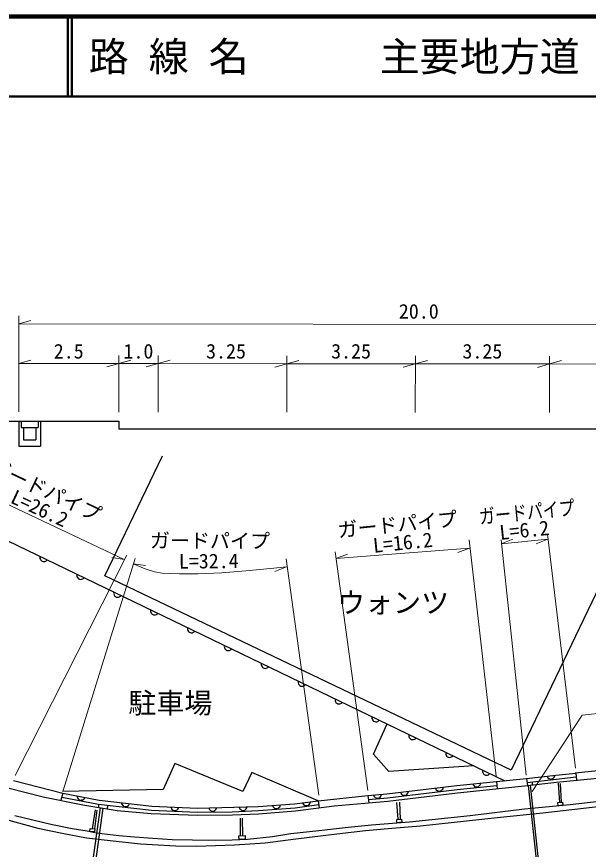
# Model space of a CAD drawing. Units: millimetres, scale not verified. Extents: x 40000 to 680000, y 20000 to 380000.
# Drawn here: x 171375 to 242819, y 275854 to 380000 of the extents above; entities that cross this region are included whole.
import ezdxf
from ezdxf.enums import TextEntityAlignment as Align

# ---------------------------------------------------------------- set-up
doc = ezdxf.new("R2010")
doc.units = ezdxf.units.MM
doc.header["$LTSCALE"] = 1000
for name, color, linetype, lineweight in [('M-BGD', 7, 'Continuous', 25), ('M-STR-HTXT', 7, 'Continuous', 13), ('M-STR-STRC', 7, 'Continuous', 25), ('M-TTL', 2, 'Continuous', 140), ('M-TTL-LINE', 7, 'Continuous', 50)]:
    doc.layers.add(name, color=color, linetype=linetype, lineweight=lineweight)
doc.layers.add('M-TTL-TXT', color=7, linetype='Continuous')
doc.styles.add('ＭＳ ゴシック', font='')
doc.styles.get('ＭＳ ゴシック').set_extended_font_data('MS Gothic')

msp = doc.modelspace()

# ---------------------------------------------------------------- linework, layer by layer
at = {"layer": 'M-BGD'}
for p, q in [((169014, 329393), (184133, 329393)), ((171634, 329393), (171634, 326279)), ((171934, 329393), (171934, 328605)), ((174053, 329376), (174053, 328605)), ((174353, 329376), (174353, 326279)), ((184133, 329393), (184133, 328438)), ((140166, 328971), (232372, 284443)), ((171934, 328605), (174053, 328605)), ((172234, 328605), (172234, 327061)), ((173753, 328605), (173753, 327061)), ((184133, 328438), (259089, 328438)), ((172234, 327061), (173753, 327061)), ((171634, 326279), (174353, 326279)), ((182411, 310052), (189601, 325060)), ((247412, 315472), (233165, 285736)), ((174293, 312491), (174277, 312365)), ((174277, 312365), (174287, 312249)), ((174287, 312249), (174334, 312116)), ((174334, 312116), (174398, 312018)), ((174398, 312018), (174489, 311930)), ((174489, 311930), (174633, 311860)), ((174633, 311860), (174758, 311844)), ((174758, 311844), (174874, 311855)), ((174874, 311855), (175008, 311901)), ((175008, 311901), (175105, 311965)), ((175105, 311965), (175193, 312056)), ((178903, 310264), (178887, 310139)), ((178887, 310139), (178898, 310023)), ((178898, 310023), (178944, 309889)), ((178944, 309889), (179008, 309792)), ((179008, 309792), (179099, 309703)), ((179099, 309703), (179243, 309634)), ((179243, 309634), (179368, 309618)), ((179368, 309618), (179485, 309628)), ((179485, 309628), (179618, 309675)), ((179618, 309675), (179716, 309739)), ((179716, 309739), (179804, 309829)), ((233165, 285736), (182411, 310052)), ((183514, 308038), (183497, 307912)), ((183497, 307912), (183508, 307796)), ((183508, 307796), (183555, 307663)), ((183555, 307663), (183618, 307565)), ((183618, 307565), (183709, 307477)), ((183709, 307477), (183853, 307407)), ((183853, 307407), (183979, 307391)), ((183979, 307391), (184095, 307402)), ((184095, 307402), (184228, 307448)), ((184228, 307448), (184326, 307512)), ((184326, 307512), (184414, 307603)), ((188124, 305811), (188108, 305686)), ((188108, 305686), (188118, 305570)), ((188118, 305570), (188165, 305436)), ((188165, 305436), (188229, 305339)), ((188229, 305339), (188319, 305251)), ((188319, 305251), (188464, 305181)), ((188464, 305181), (188589, 305165)), ((188589, 305165), (188705, 305175)), ((188705, 305175), (188839, 305222)), ((188839, 305222), (188936, 305286)), ((188936, 305286), (189024, 305377)), ((192734, 303585), (192718, 303460)), ((192718, 303460), (192729, 303343)), ((192729, 303343), (192775, 303210)), ((192775, 303210), (192839, 303112)), ((192839, 303112), (192930, 303024)), ((193546, 303060), (193635, 303150)), ((192930, 303024), (193074, 302955)), ((193074, 302955), (193199, 302938)), ((193199, 302938), (193315, 302949)), ((193315, 302949), (193449, 302996)), ((193449, 302996), (193546, 303060)), ((197344, 301359), (197328, 301233)), ((197328, 301233), (197339, 301117)), ((197339, 301117), (197385, 300984)), ((197385, 300984), (197449, 300886)), ((197449, 300886), (197540, 300798)), ((197540, 300798), (197684, 300728)), ((197684, 300728), (197810, 300712)), ((197810, 300712), (197926, 300723)), ((197926, 300723), (198059, 300769)), ((198059, 300769), (198157, 300833)), ((198157, 300833), (198245, 300924)), ((201955, 299132), (201939, 299007)), ((201939, 299007), (201949, 298891)), ((201949, 298891), (201996, 298757)), ((201996, 298757), (202060, 298660)), ((202060, 298660), (202150, 298571)), ((202150, 298571), (202294, 298502)), ((202294, 298502), (202420, 298486)), ((202420, 298486), (202536, 298496)), ((202536, 298496), (202670, 298543)), ((202670, 298543), (202767, 298607)), ((202767, 298607), (202855, 298697)), ((206565, 296906), (206549, 296780)), ((206549, 296780), (206559, 296664)), ((206559, 296664), (206606, 296531)), ((206606, 296531), (206670, 296433)), ((206670, 296433), (206761, 296345)), ((206761, 296345), (206905, 296275)), ((206905, 296275), (207030, 296259)), ((207030, 296259), (207146, 296270)), ((207146, 296270), (207280, 296316)), ((207280, 296316), (207377, 296380)), ((207377, 296380), (207466, 296471)), ((211175, 294679), (211159, 294554)), ((211159, 294554), (211170, 294438)), ((211170, 294438), (211216, 294304)), ((211216, 294304), (211280, 294207)), ((211280, 294207), (211371, 294119)), ((211371, 294119), (211515, 294049)), ((211515, 294049), (211640, 294033)), ((211640, 294033), (211757, 294043)), ((211757, 294043), (211890, 294090)), ((211890, 294090), (211988, 294154)), ((211988, 294154), (212076, 294245)), ((215786, 292453), (215769, 292328)), ((215769, 292328), (215780, 292211)), ((215780, 292211), (215827, 292078)), ((215827, 292078), (215891, 291980)), ((215891, 291980), (215981, 291892)), ((215981, 291892), (216125, 291823)), ((216125, 291823), (216251, 291806)), ((216251, 291806), (216367, 291817)), ((216367, 291817), (216500, 291863)), ((216500, 291863), (216598, 291927)), ((216598, 291927), (216686, 292018)), ((215959, 287745), (217668, 291544)), ((220396, 290227), (220380, 290101)), ((220380, 290101), (220390, 289985)), ((220390, 289985), (220437, 289851)), ((220437, 289851), (220501, 289754)), ((220501, 289754), (220591, 289666)), ((220591, 289666), (220736, 289596)), ((220736, 289596), (220861, 289580)), ((220861, 289580), (220977, 289591)), ((220977, 289591), (221111, 289637)), ((221111, 289637), (221208, 289701)), ((221208, 289701), (221296, 289792)), ((217885, 285591), (215959, 287745)), ((225006, 288000), (224990, 287875)), ((224990, 287875), (225001, 287759)), ((225001, 287759), (225047, 287625)), ((225047, 287625), (225111, 287528)), ((225111, 287528), (225202, 287439)), ((225721, 287411), (225818, 287475)), ((225818, 287475), (225907, 287565)), ((191140, 286611), (189667, 283325)), ((199640, 283098), (191140, 286611)), ((225202, 287439), (225346, 287370)), ((225346, 287370), (225471, 287354)), ((225471, 287354), (225587, 287364)), ((225587, 287364), (225721, 287411)), ((200773, 285478), (199640, 283098)), ((209075, 281940), (200773, 285478)), ((228525, 286301), (217885, 285591)), ((229616, 285774), (229600, 285648)), ((229600, 285648), (229611, 285532)), ((229611, 285532), (229657, 285399)), ((229657, 285399), (229721, 285301)), ((238743, 285143), (241240, 285402)), ((241174, 285415), (247408, 286042)), ((241240, 285402), (241334, 284497)), ((170966, 284475), (177132, 282877)), ((226374, 283824), (231358, 284338)), ((229721, 285301), (229812, 285213)), ((229812, 285213), (229956, 285143)), ((229956, 285143), (230082, 285127)), ((230082, 285127), (230198, 285138)), ((230198, 285138), (230331, 285184)), ((230331, 285184), (230429, 285248)), ((230429, 285248), (230517, 285339)), ((231358, 284338), (235093, 284728)), ((231358, 284338), (231440, 283442)), ((235093, 284728), (238743, 285143)), ((235093, 284728), (235205, 283835)), ((235155, 284232), (238797, 284645)), ((237649, 285017), (237702, 284902)), ((237702, 284902), (237773, 284810)), ((237773, 284810), (237884, 284722)), ((237884, 284722), (237990, 284673)), ((237990, 284673), (238113, 284647)), ((238113, 284647), (238272, 284665)), ((238272, 284665), (238387, 284718)), ((238387, 284718), (238480, 284789)), ((238480, 284789), (238568, 284900)), ((238568, 284900), (238616, 285006)), ((238616, 285006), (238643, 285129)), ((238797, 284645), (241292, 284904)), ((238839, 284248), (246110, 284975)), ((170431, 283521), (174702, 282430)), ((189667, 283325), (177088, 283098)), ((217651, 282779), (226374, 283824)), ((217703, 282281), (226430, 283327)), ((217703, 282281), (226430, 283327)), ((223697, 283503), (223751, 283389)), ((223751, 283389), (223823, 283297)), ((223823, 283297), (223934, 283209)), ((224437, 283209), (224529, 283281)), ((224529, 283281), (224617, 283392)), ((224617, 283392), (224665, 283498)), ((224665, 283498), (224690, 283622)), ((226430, 283327), (231403, 283840)), ((226474, 282929), (234835, 283793)), ((228369, 284030), (228421, 283914)), ((228421, 283914), (228491, 283821)), ((228491, 283821), (228600, 283732)), ((228600, 283732), (228706, 283683)), ((228706, 283683), (228830, 283655)), ((228830, 283655), (228989, 283672)), ((228989, 283672), (229104, 283724)), ((229104, 283724), (229197, 283794)), ((229197, 283794), (229286, 283903)), ((229286, 283903), (229336, 284009)), ((229336, 284009), (229363, 284132)), ((234835, 283793), (238839, 284248)), ((235295, 283845), (237476, 263913)), ((237758, 263942), (235594, 283879)), ((235819, 284307), (235810, 283903)), ((239241, 281725), (239090, 284131)), ((239313, 284094), (239440, 281745)), ((174702, 282430), (179655, 281430)), ((177132, 282877), (176889, 281989)), ((177000, 282394), (181602, 281505)), ((177132, 282877), (181678, 281999)), ((178914, 282533), (178931, 282408)), ((178931, 282408), (178971, 282298)), ((178971, 282298), (179050, 282181)), ((179834, 282233), (179896, 282344)), ((209075, 281940), (215279, 282569)), ((215279, 282569), (217651, 282779)), ((215279, 282569), (215378, 281674)), ((215334, 282072), (217703, 282281)), ((215334, 282072), (217703, 282281)), ((215967, 282630), (216017, 282514)), ((216017, 282514), (216086, 282420)), ((216086, 282420), (216194, 282329)), ((216194, 282329), (216299, 282278)), ((216299, 282278), (216422, 282248)), ((216422, 282248), (216582, 282263)), ((216582, 282263), (216698, 282313)), ((216698, 282313), (216792, 282382)), ((216792, 282382), (216883, 282490)), ((216883, 282490), (216934, 282595)), ((216934, 282595), (216963, 282718)), ((217744, 281884), (226474, 282929)), ((219336, 282981), (219390, 282866)), ((219390, 282866), (219461, 282774)), ((219461, 282774), (219572, 282687)), ((219572, 282687), (219679, 282639)), ((219679, 282639), (219802, 282614)), ((219802, 282614), (219961, 282633)), ((219961, 282633), (220076, 282687)), ((220076, 282687), (220168, 282758)), ((220168, 282758), (220255, 282869)), ((220255, 282869), (220303, 282976)), ((220303, 282976), (220328, 283100)), ((223934, 283209), (224040, 283161)), ((224040, 283161), (224164, 283136)), ((224164, 283136), (224323, 283155)), ((224323, 283155), (224437, 283209)), ((179050, 282181), (179137, 282103)), ((179137, 282103), (179247, 282041)), ((179247, 282041), (179404, 282011)), ((179404, 282011), (179529, 282027)), ((179529, 282027), (179639, 282067)), ((179639, 282067), (179756, 282146)), ((179655, 281430), (183926, 280703)), ((179756, 282146), (179834, 282233)), ((181602, 281505), (181582, 281102)), ((181602, 281505), (188228, 280738)), ((181678, 281999), (188278, 281236)), ((182710, 281316), (182670, 280917)), ((184466, 281676), (184492, 281552)), ((184492, 281552), (184540, 281446)), ((184540, 281446), (184628, 281335)), ((184628, 281335), (184720, 281264)), ((184720, 281264), (184835, 281211)), ((184835, 281211), (184994, 281192)), ((184994, 281192), (185118, 281218)), ((185118, 281218), (185224, 281266)), ((185224, 281266), (185335, 281354)), ((185335, 281354), (185406, 281446)), ((185406, 281446), (185459, 281561)), ((188247, 281238), (193983, 281012)), ((201558, 281192), (206109, 281552)), ((203335, 281333), (203384, 281216)), ((203384, 281216), (203452, 281121)), ((204249, 281184), (204301, 281289)), ((204301, 281289), (204332, 281412)), ((206109, 281552), (209075, 281940)), ((206161, 281055), (209138, 281444)), ((206203, 280657), (211065, 281293)), ((207096, 281681), (207152, 281567)), ((207152, 281567), (207224, 281476)), ((207224, 281476), (207336, 281390)), ((207336, 281390), (207443, 281343)), ((207443, 281343), (207567, 281319)), ((207567, 281319), (207726, 281340)), ((207726, 281340), (207840, 281395)), ((207840, 281395), (207931, 281468)), ((207931, 281468), (208017, 281580)), ((208017, 281580), (208064, 281687)), ((208064, 281687), (208088, 281811)), ((209075, 281940), (209188, 281047)), ((211065, 281293), (217744, 281884)), ((219052, 279612), (218897, 281720)), ((219213, 281757), (219289, 279631)), ((239010, 281703), (239591, 281759)), ((239048, 281306), (239010, 281703)), ((239629, 281362), (239048, 281306)), ((239591, 281759), (239629, 281362)), ((178550, 257664), (181862, 281055)), ((182138, 281008), (178933, 257703)), ((180854, 278439), (181214, 280783)), ((181393, 280735), (181108, 278412)), ((183926, 280703), (188203, 280339)), ((188203, 280339), (193974, 280112)), ((188228, 280738), (193979, 280512)), ((188228, 280738), (193979, 280512)), ((190631, 281144), (190666, 281022)), ((190666, 281022), (190722, 280920)), ((190722, 280920), (190818, 280816)), ((190818, 280816), (190916, 280752)), ((190916, 280752), (191034, 280707)), ((191034, 280707), (191194, 280701)), ((191194, 280701), (191316, 280736)), ((191316, 280736), (191418, 280792)), ((191418, 280792), (191522, 280888)), ((191522, 280888), (191586, 280986)), ((191586, 280986), (191630, 281104)), ((193974, 280112), (198336, 280157)), ((193979, 280512), (198325, 280557)), ((193983, 281012), (201558, 281192)), ((195377, 281045), (195420, 280926)), ((195420, 280926), (195482, 280828)), ((195482, 280828), (195585, 280730)), ((195585, 280730), (195686, 280672)), ((195686, 280672), (195807, 280635)), ((195807, 280635), (195967, 280639)), ((195967, 280639), (196086, 280682)), ((196086, 280682), (196184, 280744)), ((196184, 280744), (196282, 280847)), ((196282, 280847), (196340, 280948)), ((196340, 280948), (196377, 281069)), ((198325, 280557), (201583, 280693)), ((198336, 280157), (201607, 280294)), ((199164, 281135), (199207, 281016)), ((199207, 281016), (199269, 280918)), ((199269, 280918), (199372, 280820)), ((199372, 280820), (199473, 280763)), ((199473, 280763), (199594, 280726)), ((199594, 280726), (199754, 280729)), ((199754, 280729), (199873, 280772)), ((199873, 280772), (199972, 280835)), ((199972, 280835), (200069, 280937)), ((200069, 280937), (200127, 281038)), ((200127, 281038), (200164, 281159)), ((201583, 280693), (206161, 281055)), ((201583, 280693), (206161, 281055)), ((201607, 280294), (206203, 280657)), ((203452, 281121), (203559, 281030)), ((203559, 281030), (203664, 280978)), ((203664, 280978), (203787, 280947)), ((203787, 280947), (203946, 280960)), ((203946, 280960), (204063, 281009)), ((204063, 281009), (204158, 281077)), ((204158, 281077), (204249, 281184)), ((199338, 277564), (199334, 279754)), ((199558, 279754), (199613, 277572)), ((218867, 279597), (219461, 279645)), ((218901, 279187), (218867, 279597)), ((219495, 279235), (218901, 279187)), ((219461, 279645), (219495, 279235)), ((180525, 278101), (180563, 278470)), ((181090, 278042), (180525, 278101)), ((180563, 278470), (181129, 278410)), ((181129, 278410), (181090, 278042)), ((199152, 277558), (199925, 277582)), ((199167, 277083), (199152, 277558)), ((199939, 277106), (199167, 277083)), ((199925, 277582), (199939, 277106))]:
    msp.add_line(p, q, dxfattribs=at)
at = {"layer": 'M-STR-HTXT'}
for p, q in [((171635, 330564), (171649, 342574)), ((171648, 341574), (173148, 341992)), ((171648, 341574), (271642, 341462)), ((184142, 337617), (184134, 330550)), ((189053, 337612), (189045, 330545)), ((205145, 337594), (205137, 330527)), ((221199, 337576), (221192, 330509)), ((237964, 337557), (237956, 330490)), ((171642, 336631), (173143, 337050)), ((171642, 336631), (184141, 336617)), ((184141, 336617), (182641, 336199)), ((184141, 336617), (185641, 337036)), ((184141, 336617), (189052, 336612)), ((189052, 336612), (187552, 336193)), ((189052, 336612), (190553, 337030)), ((189052, 336612), (205143, 336594)), ((205143, 336594), (203643, 336175)), ((205143, 336594), (206644, 337012)), ((205143, 336594), (221198, 336576)), ((221198, 336576), (219698, 336157)), ((221198, 336576), (222699, 336994)), ((221198, 336576), (237962, 336557)), ((237962, 336557), (236462, 336139)), ((237962, 336557), (239463, 336975)), ((237962, 336557), (254039, 336539)), ((184806, 312114), (163776, 322064)), ((231312, 285021), (227935, 314571)), ((235051, 285142), (231915, 314571)), ((231925, 314080), (233378, 314642)), ((231951, 314080), (237741, 314640)), ((237741, 314640), (236288, 314078)), ((241202, 285986), (237704, 315294)), ((227961, 313508), (211247, 312227)), ((227961, 313508), (226498, 312974)), ((171201, 285069), (185126, 312635)), ((215271, 283212), (211197, 313048)), ((211247, 312227), (212710, 312760)), ((177169, 283222), (186181, 312229)), ((184806, 312114), (183270, 312376)), ((187434, 310925), (185948, 311544)), ((185948, 311544), (187494, 311355)), ((209120, 282609), (205047, 312200)), ((203108, 310987), (205091, 311173)), ((205091, 311173), (203636, 310614)), ((242056, 292628), (262475, 294943)), ((235786, 283086), (242056, 292628))]:
    msp.add_line(p, q, dxfattribs=at)
msp.add_lwpolyline([(187434, 310925), (188586, 310581), (189574, 310398), (191724, 310303), (194029, 310312), (197022, 310446), (200014, 310685), (203108, 310987)], dxfattribs=at)
at = {"layer": 'M-STR-STRC'}
for p, q in [((240529, 281448), (248094, 282358)), ((234858, 280903), (240529, 281448)), ((237131, 280430), (244765, 281303)), ((228047, 280076), (234858, 280903)), ((231439, 279830), (237131, 280430)), ((169932, 279613), (174040, 278522)), ((171125, 280099), (173393, 279546)), ((173393, 279546), (175661, 278994)), ((215724, 278929), (220450, 279312)), ((220450, 279312), (228047, 280076)), ((221841, 278776), (231439, 279830)), ((174040, 278522), (177057, 277868)), ((175661, 278994), (178297, 278475)), ((178297, 278475), (180187, 278155)), ((180187, 278155), (181292, 277922)), ((205636, 277842), (209151, 278231)), ((209151, 278231), (212816, 278609)), ((211404, 277794), (214966, 278194)), ((212816, 278609), (215724, 278929)), ((214966, 278194), (218274, 278484)), ((218274, 278484), (221841, 278776)), ((177057, 277868), (180110, 277286)), ((180110, 277286), (183077, 276940)), ((181292, 277922), (184142, 277603)), ((184142, 277603), (186120, 277399)), ((186120, 277399), (188384, 277242)), ((188384, 277242), (190798, 277097)), ((190798, 277097), (193357, 277039)), ((193357, 277039), (195392, 276981)), ((195392, 276981), (198308, 277057)), ((198308, 277057), (200227, 277115)), ((200227, 277115), (203339, 277464)), ((202421, 276648), (206274, 277157)), ((203339, 277464), (205636, 277842)), ((206274, 277157), (211404, 277794)), ((183077, 276940), (186858, 276540)), ((186858, 276540), (191256, 276286)), ((191256, 276286), (193837, 276249)), ((193837, 276249), (198604, 276430)), ((198604, 276430), (202421, 276648))]:
    msp.add_line(p, q, dxfattribs=at)
at = {"layer": 'M-TTL'}
msp.add_line((680000, 380000), (40000, 380000), dxfattribs=at)
at = {"layer": 'M-TTL-LINE'}
for p, q in [((177750, 380000), (177750, 370000)), ((178250, 380000), (178250, 370000)), ((40000, 370000), (680000, 370000))]:
    msp.add_line(p, q, dxfattribs=at)

# ---------------------------------------------------------------- texts
at = {"layer": 'M-BGD', "style": 'ＭＳ ゴシック'}
for s, p in [('ウォンツ', (218414, 306717)), ('駐車場', (190583, 294154))]:
    msp.add_text(s, height=2566, dxfattribs=at).set_placement(p, align=Align.MIDDLE_CENTER)
at = {"layer": 'M-STR-HTXT', "style": 'ＭＳ ゴシック'}
for s, p in [('20.0', (221631, 343145)), ('2.5', (177883, 338156)), ('1.0', (186591, 338156)), ('3.25', (197540, 338156)), ('3.25', (213167, 338156)), ('3.25', (229577, 338156))]:
    msp.add_text(s, height=1833, dxfattribs=at).set_placement(p, align=Align.MIDDLE_CENTER)
for s, rotation, p in [('ガードパイプ', 334.7, (174997, 320786)), ('L=26.2', 335, (174248, 318508)), ('ガードパイプ', 5.6, (218955, 316500)), ('L=6.2', 5.9, (234819, 315782)), ('ガードパイプ', 359.7, (195527, 314456)), ('L=16.2', 5.9, (219630, 314232)), ('L=32.4', 0.5, (195381, 311914))]:
    msp.add_text(s, height=1833, rotation=rotation, dxfattribs=at).set_placement(p, align=Align.MIDDLE_CENTER)
at = {"layer": 'M-STR-HTXT', "style": 'ＭＳ ゴシック', "width": 0.8}
msp.add_text('ガードパイプ', height=1833, rotation=5.6, dxfattribs=at).set_placement((235134, 318033), align=Align.MIDDLE_CENTER)
at = {"layer": 'M-TTL-TXT', "style": 'ＭＳ ゴシック'}
for s, p in [('路 線 名', (180380, 375000)), ('主要地方道 光柳井線', (216734, 375000))]:
    msp.add_text(s, height=3666, dxfattribs=at).set_placement(p, align=Align.MIDDLE_LEFT)

doc.saveas('drawing.dxf')
